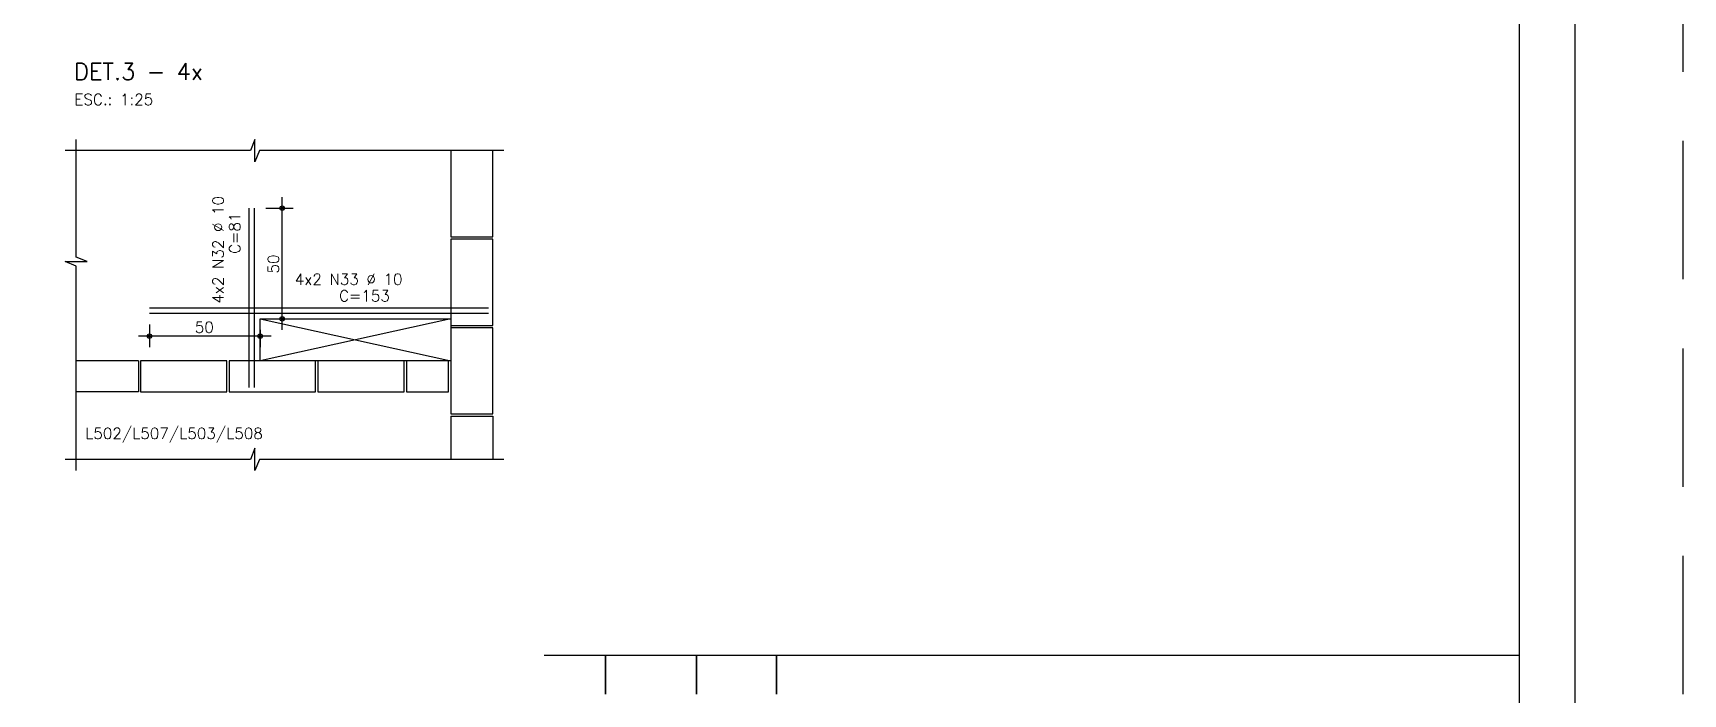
# Model space of a CAD drawing. Extents: x -1.9 to 86, y -1.5 to 61.
# Drawn here: x 56.25 to 86.05, y 17.2 to 29.15 of the extents above; entities that cross this region are included whole.
import ezdxf

# ---------------------------------------------------------------- set-up
doc = ezdxf.new("R2010")
doc.units = 0
doc.header["$MEASUREMENT"] = 0
doc.linetypes.add('HIDDEN', pattern=[0.375, 0.25, -0.125])
doc.layers.get('0').update_dxf_attribs({"linetype": 'CONTINUOUS'})
doc.layers.get('Defpoints').update_dxf_attribs({"linetype": 'CONTINUOUS'})
for name, color, linetype in [('ARQ_FOLHA', 7, 'CONTINUOUS'), ('PENA_01', 1, 'CONTINUOUS'), ('PENA_02', 2, 'CONTINUOUS'), ('PENA_03', 3, 'CONTINUOUS'), ('PENA_05', 5, 'CONTINUOUS'), ('PSG-NV2-FLH-SELO', 1, 'CONTINUOUS')]:
    doc.layers.add(name, color=color, linetype=linetype)
doc.styles.get("Standard").update_dxf_attribs({"font": 'ROMANS.SHX'})

# ---------------------------------------------------------------- blocks, each defined once
blk = doc.blocks.new('FOLHA A1 - 841 X 594')
at = {"layer": 'ARQ_FOLHA', "color": 1}
for points in [[(-841, 0), (0, 0), (0, 594), (-841, 594)], [(-816, 10), (-10, 10), (-10, 584), (-816, 584)]]:
    blk.add_lwpolyline(points, close=True, dxfattribs=at)
at = {"layer": 'Defpoints', "color": 8, "linetype": 'HIDDEN', "ltscale": 100}
blk.add_lwpolyline([(-860.5, 609.5), (-860.5, -15.5), (19.5, -15.5), (19.5, 609.5)], close=True, dxfattribs=at)
blk = doc.blocks.new('*U24')
blk.add_blockref('FOLHA A1 - 841 X 594', (0, 0))

msp = doc.modelspace()

# ---------------------------------------------------------------- linework, layer by layer
at = {"layer": 'PENA_01', "linetype": 'Continuous'}
for p, q in [((60.456, 25.986), (60.954, 25.986)), ((60.754, 23.786), (60.754, 26.186)), ((58.356, 23.886), (58.356, 23.473)), ((63.796, 23.986), (60.356, 23.226)), ((60.356, 23.986), (63.796, 23.226)), ((60.556, 23.986), (60.954, 23.986)), ((60.556, 23.673), (58.156, 23.673)), ((60.356, 23.786), (60.356, 23.473)), ((58.156, 23.226), (57.032, 23.226)), ((58.156, 23.226), (58.156, 22.666)), ((58.156, 22.666), (57.032, 22.666)), ((63.796, 22.226), (63.796, 21.446)), ((63.796, 22.226), (64.556, 22.226)), ((64.556, 22.226), (64.556, 21.446))]:
    msp.add_line(p, q, dxfattribs=at)
for points in [[(64.756, 27.026), (60.342, 27.026), (60.262, 26.826), (60.262, 27.226), (60.182, 27.026), (56.832, 27.026)], [(57.032, 21.246), (57.032, 24.939), (56.832, 25.019), (57.232, 25.019), (57.032, 25.099), (57.032, 27.226)], [(63.796, 27.026), (63.796, 25.466), (64.556, 25.466), (64.556, 27.026), (63.796, 27.026)], [(63.796, 25.426), (63.796, 23.866), (64.556, 23.866), (64.556, 25.426), (63.796, 25.426)], [(60.356, 23.226), (60.356, 23.986), (63.796, 23.986), (63.796, 23.226), (60.356, 23.226)], [(63.796, 23.826), (63.796, 22.266), (64.556, 22.266), (64.556, 23.826), (63.796, 23.826)], [(59.756, 23.226), (58.196, 23.226), (58.196, 22.666), (59.756, 22.666), (59.756, 23.226)], [(61.356, 23.226), (59.796, 23.226), (59.796, 22.666), (61.356, 22.666), (61.356, 23.226)], [(62.956, 23.226), (61.396, 23.226), (61.396, 22.666), (62.956, 22.666), (62.956, 23.226)], [(62.996, 22.666), (63.756, 22.666), (63.756, 23.226), (62.996, 23.226), (62.996, 22.666)], [(64.756, 21.446), (60.342, 21.446), (60.262, 21.246), (60.262, 21.646), (60.182, 21.446), (56.832, 21.446)]]:
    msp.add_lwpolyline(points, dxfattribs=at)
at = {"layer": 'PENA_02', "linetype": 'Continuous'}
for centre, radius in [((60.754, 25.986), 0.04), ((60.754, 25.986), 0.02), ((60.754, 23.986), 0.04), ((60.754, 23.986), 0.02), ((58.356, 23.673), 0.04), ((58.356, 23.673), 0.02), ((60.356, 23.673), 0.04), ((60.356, 23.673), 0.02)]:
    msp.add_circle(centre, radius, dxfattribs=at)
at = {"layer": 'PENA_03', "linetype": 'Continuous'}
for p, q in [((60.256, 25.986), (60.256, 25.986)), ((58.356, 24.086), (58.356, 24.086)), ((60.356, 23.986), (60.356, 23.986)), ((60.356, 23.986), (60.356, 23.986)), ((59.996, 23.226), (59.996, 23.226))]:
    msp.add_line(p, q, dxfattribs=at)
at = {"layer": 'PENA_05', "linetype": 'Continuous'}
for p, q in [((60.156, 22.746), (60.156, 25.986)), ((60.256, 22.746), (60.256, 25.986)), ((58.356, 24.186), (64.476, 24.186)), ((58.356, 24.086), (64.476, 24.086))]:
    msp.add_line(p, q, dxfattribs=at)
at = {"layer": 'PSG-NV2-FLH-SELO', "color": 251}
for p, q in [((65.485, 17.904), (68.237, 17.904)), ((66.592, 17.904), (66.592, 17.205)), ((66.592, 17.205), (66.592, 17.904)), ((66.592, 17.904), (66.592, 17.205)), ((66.592, 17.205), (66.592, 17.904)), ((66.592, 17.904), (66.592, 17.205)), ((68.237, 17.904), (68.237, 17.205)), ((68.237, 17.205), (68.237, 17.904)), ((68.237, 17.904), (68.237, 17.205)), ((68.237, 17.205), (68.237, 17.904)), ((68.237, 17.904), (68.237, 17.205)), ((68.237, 17.904), (83.1, 17.904)), ((69.681, 17.904), (69.681, 17.205)), ((69.681, 17.205), (69.681, 17.904)), ((69.681, 17.904), (69.681, 17.205)), ((69.681, 17.205), (69.681, 17.904)), ((69.681, 17.904), (69.681, 17.205))]:
    msp.add_line(p, q, dxfattribs=at)

# ---------------------------------------------------------------- block references
at = {"xscale": 0.09999999999999938, "yscale": 0.09999999999999938, "zscale": 0.09999999999999938}
msp.add_blockref('*U24', (84.1, 0), dxfattribs=at)

# ---------------------------------------------------------------- texts
at = {"layer": 'PENA_03', "linetype": 'Continuous'}
for s, p in [('ESC.: 1:25', (57.001, 27.85)), ('4x2 N33 %%c 10', (60.981, 24.601)), ('C=153', (61.781, 24.301)), ('50', (59.176, 23.733)), ('L502/L507/L503/L508', (57.197, 21.815))]:
    msp.add_text(s, height=0.2, dxfattribs=at).set_placement(p)
for s, p in [('4x2 N32 %%c 10', (59.696, 24.26)), ('C=81', (59.996, 25.16)), ('50', (60.694, 24.806))]:
    msp.add_text(s, height=0.2, rotation=90, dxfattribs=at).set_placement(p)
at = {"layer": 'PENA_05', "linetype": 'Continuous'}
msp.add_text('DET.3 - 4x', height=0.3, dxfattribs=at).set_placement((56.996, 28.305))

doc.saveas('drawing.dxf')
